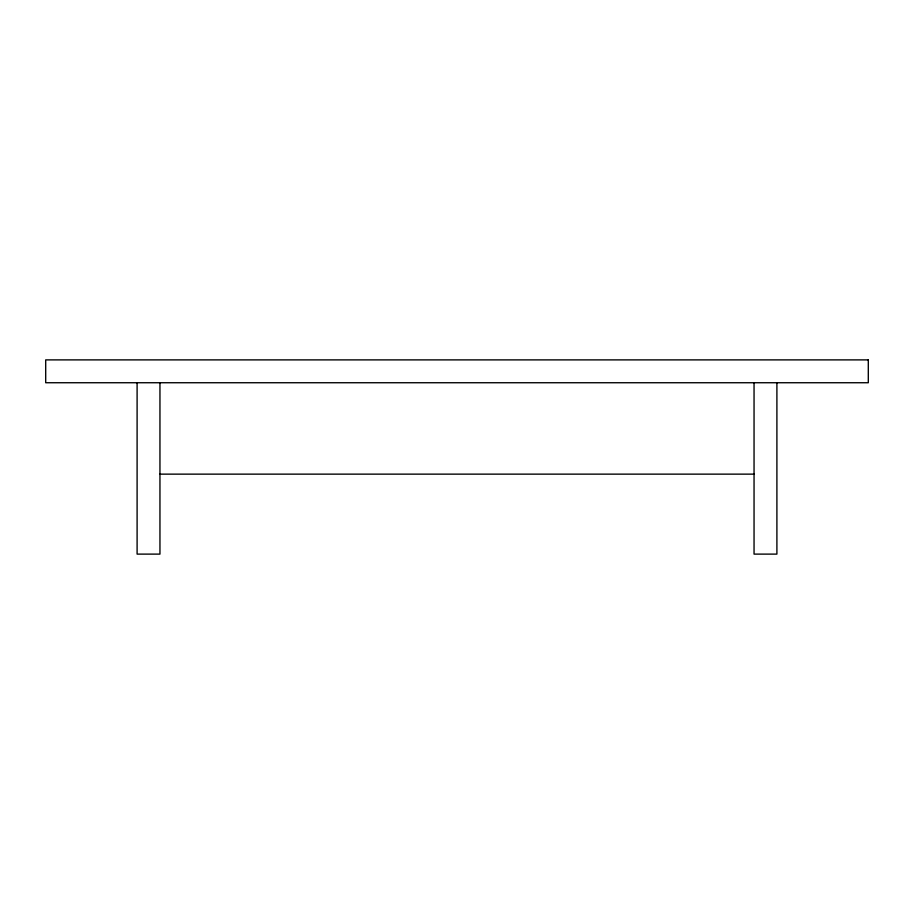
<?xml version="1.0" encoding="UTF-8"?>
<svg xmlns="http://www.w3.org/2000/svg" width="914" height="914" viewBox="0 0 914 914"><rect width="100%" height="100%" fill="white"/><g stroke="black" fill="none" stroke-linecap="round" stroke-linejoin="round"><path stroke-width="1.37" d="M159.95 474.138L754.05 474.138M776.9 382.738L776.9 554.113L754.05 554.113L754.05 382.738M159.95 382.738L159.95 554.113L137.1 554.113L137.1 382.738M868.3 359.888L45.7 359.888L45.7 382.738L868.3 382.738L868.3 359.888"/></g></svg>
